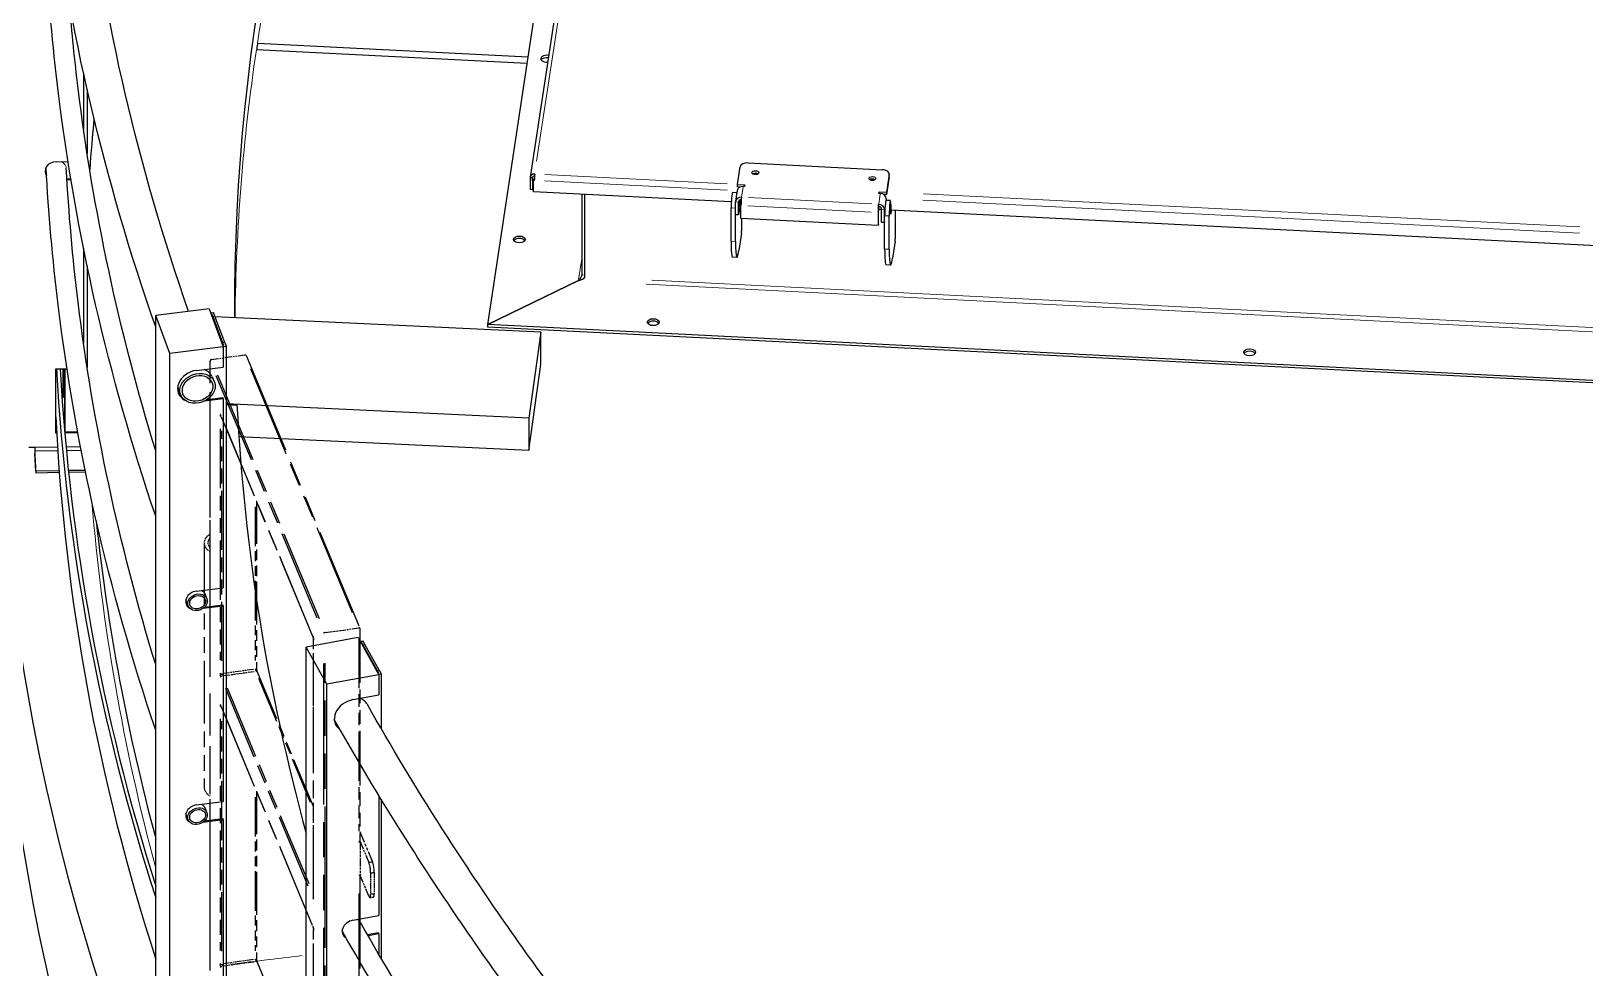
# Model space of a CAD drawing. Header units: millimetres. Extents: x 0 to 89100, y 0 to 63000.
# Drawn here: x 74069 to 75626, y 49902 to 50841 of the extents above; entities that cross this region are included whole.
import ezdxf

# ---------------------------------------------------------------- set-up
doc = ezdxf.new("R2010")
doc.units = ezdxf.units.MM
doc.header["$LTSCALE"] = 150
doc.linetypes.add('DOUBLE_DASH_CHAIN', pattern=[1.2403, 0.6614, -0.0827, 0.1654, -0.0827, 0.1654, -0.0827])
for name, color, linetype, lineweight in [('Reference', 7, 'DOUBLE_DASH_CHAIN', 25), ('Visible', 7, 'Continuous', 25), ('Visible Narrow', 7, 'Continuous', 18)]:
    doc.layers.add(name, color=color, linetype=linetype, lineweight=lineweight)

msp = doc.modelspace()

# ---------------------------------------------------------------- linework, layer by layer
at = {"layer": 'Reference', "ltscale": 0.072907}
for p, q in [((74249.4, 50511.53), (74282.94, 50516.19)), ((74363.54, 50237.89), (74397.08, 50242.55))]:
    msp.add_line(p, q, dxfattribs=at)
at = {"layer": 'Reference', "ltscale": 1.027174}
msp.add_line((74284.57, 50514.96), (74398.22, 50242.48), dxfattribs=at)
at = {"layer": 'Reference', "ltscale": 1.582157}
msp.add_line((74248.25, 49899.25), (74248.25, 50509.75), dxfattribs=at)
at = {"layer": 'Reference', "ltscale": 0.928365}
for p, q in [((74357.83, 50251.57), (74255.11, 50497.84)), ((74288.65, 50502.51), (74391.37, 50256.23))]:
    msp.add_line(p, q, dxfattribs=at)
at = {"layer": 'Reference', "ltscale": 0.922651}
msp.add_line((74253.97, 50495.66), (74356.06, 50250.9), dxfattribs=at)
at = {"layer": 'Reference', "ltscale": 1.422594}
for p, q in [((74248.3, 49929.83), (74248.3, 50478.76)), ((74361.73, 50206.81), (74361.73, 49657.88))]:
    msp.add_line(p, q, dxfattribs=at)
at = {"layer": 'Reference', "ltscale": 0.834725}
for p, q in [((74351.27, 50234.02), (74258.91, 50455.45)), ((74258.91, 50164.58), (74351.27, 49943.14))]:
    msp.add_line(p, q, dxfattribs=at)
at = {"layer": 'Reference', "ltscale": 0.601259}
for p, q in [((74258.13, 50442.17), (74258.13, 50210.14)), ((74351.9, 49985.34), (74351.9, 50217.37)), ((74258.13, 50151.3), (74258.13, 49919.27)), ((74351.9, 49694.47), (74351.9, 49926.49))]:
    msp.add_line(p, q, dxfattribs=at)
at = {"layer": 'Reference', "ltscale": 0.597884}
for p, q in [((74259.94, 50209.43), (74259.94, 50440.16)), ((74259.94, 49918.56), (74259.94, 50149.28))]:
    msp.add_line(p, q, dxfattribs=at)
at = {"layer": 'Reference', "ltscale": 0.751242}
for p, q in [((74346.58, 50245.47), (74263.45, 50444.76)), ((74263.45, 50182.05), (74346.58, 49982.76)), ((74346.58, 49954.59), (74263.45, 50153.88))]:
    msp.add_line(p, q, dxfattribs=at)
at = {"layer": 'Reference', "ltscale": 0.399437}
for p, q in [((74293.48, 50364), (74293.48, 50209.84)), ((74293.48, 50073.12), (74293.48, 49918.97))]:
    msp.add_line(p, q, dxfattribs=at)
at = {"layer": 'Reference', "ltscale": 0.434509}
for p, q in [((74294.63, 50369.81), (74294.63, 50202.12)), ((74294.63, 50078.93), (74294.63, 49911.24))]:
    msp.add_line(p, q, dxfattribs=at)
at = {"layer": 'Reference', "ltscale": 0.634748}
msp.add_line((74242.15, 50327.71), (74242.15, 50082.76), dxfattribs=at)
at = {"layer": 'Reference', "ltscale": 0.499843}
msp.add_line((74397.08, 50231.84), (74397.08, 50038.94), dxfattribs=at)
at = {"layer": 'Reference', "ltscale": 0.552961}
msp.add_line((74398.23, 50242.46), (74398.23, 50029.06), dxfattribs=at)
at = {"layer": 'Reference', "ltscale": 0.668077}
for p, q in [((74351.85, 49972.65), (74351.85, 50230.46)), ((74351.85, 49681.78), (74351.85, 49939.59))]:
    msp.add_line(p, q, dxfattribs=at)
at = {"layer": 'Reference', "ltscale": 0.065607}
for p, q in [((74291.8, 50201.04), (74261.62, 50196.85)), ((74261.97, 50194.78), (74292.15, 50198.98)), ((74291.8, 49910.17), (74261.62, 49905.97)), ((74261.97, 49903.9), (74292.15, 49908.1))]:
    msp.add_line(p, q, dxfattribs=at)
at = {"layer": 'Reference', "ltscale": 1.428307}
msp.add_line((74363.54, 49656.14), (74363.54, 50207.27), dxfattribs=at)
at = {"layer": 'Reference', "ltscale": 0.511839}
for p, q in [((74295.22, 50198.56), (74351.85, 50062.77)), ((74295.22, 49907.69), (74351.85, 49771.9))]:
    msp.add_line(p, q, dxfattribs=at)
at = {"layer": 'Reference', "ltscale": 0.471907}
msp.add_line((74296.73, 50192.26), (74348.95, 50067.06), dxfattribs=at)
at = {"layer": 'Reference', "ltscale": 0.744754}
msp.add_line((74347.28, 49986), (74264.87, 50183.57), dxfattribs=at)
at = {"layer": 'Reference', "ltscale": 0.115006}
msp.add_line((74398.23, 50038.42), (74410.96, 50007.88), dxfattribs=at)
at = {"layer": 'Reference', "ltscale": 0.003074}
for p, q in [((74397.08, 50028.22), (74398.54, 50028.43)), ((74398.54, 49994.75), (74397.08, 49994.54))]:
    msp.add_line(p, q, dxfattribs=at)
at = {"layer": 'Reference', "ltscale": 0.087192}
msp.add_line((74398.54, 50028.43), (74398.54, 49994.75), dxfattribs=at)
at = {"layer": 'Reference', "ltscale": 0.079256}
for p, q in [((74398.54, 50028.43), (74407.32, 50007.38)), ((74407.32, 49973.7), (74398.54, 49994.75))]:
    msp.add_line(p, q, dxfattribs=at)
at = {"layer": 'Reference', "ltscale": 0.007042}
for p, q in [((74410.78, 50007.86), (74407.5, 50007.4)), ((74409.26, 49997.07), (74412.54, 49997.52)), ((74412.54, 49976.09), (74409.26, 49975.64))]:
    msp.add_line(p, q, dxfattribs=at)
at = {"layer": 'Reference', "ltscale": 0.055449}
for p, q in [((74412.72, 49997.55), (74412.72, 49976.12)), ((74409.07, 49997.04), (74409.07, 49975.61))]:
    msp.add_line(p, q, dxfattribs=at)
at = {"layer": 'Reference', "ltscale": 0.940037}
msp.add_line((74398.23, 49994.7), (74398.23, 49631.96), dxfattribs=at)
at = {"layer": 'Reference', "ltscale": 0.849802}
msp.add_line((74397.08, 49976.32), (74397.08, 49648.4), dxfattribs=at)
at = {"layer": 'Reference', "ltscale": 0.007836}
msp.add_line((74408.35, 49972.39), (74412, 49972.9), dxfattribs=at)
at = {"layer": 'Reference', "ltscale": 0.005963}
for centre, major_axis, ratio, start_param, end_param in [((74249.75, 50509.46), (-0.41, 2.06), 0.7014021, 6.2414736, 7.8122699), ((74363.19, 50237.51), (-1.5, -0.3), 0.2084745, 4.4343581, 6.0051545)]:
    msp.add_ellipse(centre, major_axis=major_axis, ratio=ratio, start_param=start_param, end_param=end_param, dxfattribs=at)
at = {"layer": 'Reference', "ltscale": 0.00454}
msp.add_ellipse((74283.29, 50514.12), major_axis=(-0.41, 2.06), ratio=0.7014021, start_param=4.9904198, end_param=6.2414736, dxfattribs=at)
at = {"layer": 'Reference', "ltscale": 0.008875}
for centre, major_axis, start_param, end_param in [((74258.83, 50453.38), (-0.41, 2.97), 5.7328968, 7.1466135), ((74351.19, 50231.94), (-0.41, 2.97), 4.1621005, 5.5758172), ((74258.83, 50195.57), (0.41, -2.97), 4.1621005, 5.5758172), ((74258.83, 50162.5), (-0.41, 2.97), 5.7328968, 7.1466135), ((74351.19, 49974.14), (0.41, -2.97), 5.7328968, 7.1466135), ((74351.19, 49941.07), (-0.41, 2.97), 4.1621005, 5.5758172), ((74258.83, 49904.69), (0.41, -2.97), 4.1621005, 5.5758172)]:
    msp.add_ellipse(centre, major_axis=major_axis, ratio=0.1911628, start_param=start_param, end_param=end_param, dxfattribs=at)
at = {"layer": 'Reference', "ltscale": 0.003239}
for centre in [(74259.59, 50455.27), (74259.59, 50164.39)]:
    msp.add_ellipse(centre, major_axis=(-1.5, 0), ratio=0.5773503, start_param=0.2947632, end_param=1.3467556, dxfattribs=at)
at = {"layer": 'Reference', "ltscale": 0.000813445}
for centre in [(74260.29, 50456.03), (74352.65, 50234.6), (74260.29, 50165.15), (74352.65, 49943.72)]:
    msp.add_ellipse(centre, major_axis=(-1.38, -0.58), ratio=0.7938032, start_param=5.9794299, end_param=6.2671982, dxfattribs=at)
at = {"layer": 'Reference', "ltscale": 0.071167}
msp.add_ellipse((74264.27, 50327.71), major_axis=(-22.12, 0), ratio=0.5773503, start_param=5.5221061, end_param=7.0442646, dxfattribs=at)
at = {"layer": 'Reference', "ltscale": 0.039702}
msp.add_ellipse((74264.27, 50327.71), major_axis=(-18.37, 0), ratio=0.5773503, start_param=5.7713886, end_param=6.7949821, dxfattribs=at)
at = {"layer": 'Reference', "ltscale": 0.004907}
msp.add_ellipse((74396.73, 50242.17), major_axis=(-1.5, -0.3), ratio=0.2084745, start_param=3.099881, end_param=4.4343581, dxfattribs=at)
at = {"layer": 'Reference', "ltscale": 0.00057512}
for centre in [(74353.35, 50230.46), (74353.35, 49972.65), (74353.35, 49939.59)]:
    msp.add_ellipse(centre, major_axis=(-1.5, 0), ratio=0.5773503, start_param=0.011816, end_param=0.2245032, dxfattribs=at)
at = {"layer": 'Reference', "ltscale": 0.004387}
for centre, major_axis, ratio, start_param, end_param in [((74293.83, 50200.44), (0.21, -1.49), 0.1911628, 4.1621005, 5.5758172), ((74259.59, 50197.46), (-1.5, 0), 0.5773503, 0.314859, 1.7285756), ((74260.29, 50193.32), (-1.38, -0.58), 0.7938032, 4.4711863, 5.884903), ((74260.29, 50195.77), (-0.21, 1.49), 0.1911628, 1.0205078, 2.4342245), ((74259.59, 49906.58), (-1.5, 0), 0.5773503, 0.314859, 1.7285756), ((74260.29, 49904.9), (-0.21, 1.49), 0.1911628, 1.0205078, 2.4342245), ((74293.83, 49909.56), (0.21, -1.49), 0.1911628, 4.1621005, 5.5758172), ((74260.29, 49902.45), (-1.38, -0.58), 0.7938032, 4.4711863, 5.884903)]:
    msp.add_ellipse(centre, major_axis=major_axis, ratio=ratio, start_param=start_param, end_param=end_param, dxfattribs=at)
at = {"layer": 'Reference', "ltscale": 0.003712}
for centre in [(74293.13, 50202.12), (74293.13, 49911.24)]:
    msp.add_ellipse(centre, major_axis=(1.5, 0), ratio=0.5773503, start_param=5.015432, end_param=6.2164614, dxfattribs=at)
at = {"layer": 'Reference', "ltscale": 0.003474}
for centre in [(74293.83, 50197.99), (74293.83, 49907.11)]:
    msp.add_ellipse(centre, major_axis=(1.38, 0.58), ratio=0.7938032, start_param=0.0625527, end_param=1.1885011, dxfattribs=at)
at = {"layer": 'Reference', "ltscale": 0.035534}
msp.add_ellipse((74264.27, 50082.76), major_axis=(-22.12, 0), ratio=0.5773503, start_param=0, end_param=0.7610792, dxfattribs=at)
at = {"layer": 'Reference', "ltscale": 0.004136}
msp.add_ellipse((74396.73, 50029.06), major_axis=(1.5, 0), ratio=0.5773503, start_param=4.9487081, end_param=6.2831853, dxfattribs=at)
at = {"layer": 'Reference', "ltscale": 0.02483}
for centre, major_axis, start_param, end_param in [((74407.32, 50001.25), (1.03, -7.43), 0.941968, 2.5127643), ((74410.96, 50001.76), (-1.03, 7.43), 4.0835607, 5.654357), ((74407.32, 49979.82), (1.03, -7.43), 5.654357, 7.2251533)]:
    msp.add_ellipse(centre, major_axis=major_axis, ratio=0.1911628, start_param=start_param, end_param=end_param, dxfattribs=at)
at = {"layer": 'Reference', "ltscale": 0.002734}
msp.add_ellipse((74352.65, 49971.89), major_axis=(-1.38, -0.58), ratio=0.7938032, start_param=5.0209676, end_param=5.9138388, dxfattribs=at)
at = {"layer": 'Reference', "ltscale": 0.01485}
msp.add_ellipse((74410.96, 49980.33), major_axis=(1.03, -7.43), ratio=0.1911628, start_param=0, end_param=0.941968, dxfattribs=at)
at = {"layer": 'Reference', "ltscale": 0.000962088}
msp.add_open_spline([(74258.86, 50455.55), (74258.86, 50455.55), (74258.86, 50455.55), (74258.87, 50455.53), (74258.88, 50455.5), (74258.9, 50455.46), (74258.9, 50455.46), (74258.91, 50455.45)], degree=3, knots=[6.09126734, 6.09126734, 6.09126734, 6.09126734, 6.14345967, 6.14345967, 6.26922533, 6.26922533, 6.28318531, 6.28318531, 6.28318531, 6.28318531], dxfattribs=at)
at = {"layer": 'Reference', "ltscale": 0.008818}
for points, knots in [([(74351.27, 50234.02), (74351.29, 50233.96), (74351.32, 50233.88), (74351.4, 50233.66), (74351.44, 50233.51), (74351.53, 50233.15), (74351.58, 50232.93), (74351.67, 50232.46), (74351.71, 50232.21), (74351.78, 50231.69), (74351.81, 50231.43), (74351.84, 50230.95), (74351.85, 50230.72), (74351.85, 50230.5), (74351.85, 50230.48), (74351.85, 50230.46)], [6.2831853, 6.2831853, 6.2831853, 6.2831853, 6.4659001, 6.4659001, 6.6977087, 6.6977087, 6.9651955, 6.9651955, 7.2508275, 7.2508275, 7.5411648, 7.5411648, 7.8243549, 7.8243549, 7.8539816, 7.8539816, 7.8539816, 7.8539816]), ([(74294.63, 50202.12), (74294.63, 50201.95), (74294.63, 50201.75), (74294.66, 50201.31), (74294.69, 50201.07), (74294.75, 50200.56), (74294.79, 50200.29), (74294.88, 50199.79), (74294.93, 50199.55), (74295.03, 50199.14), (74295.08, 50198.95), (74295.16, 50198.71), (74295.19, 50198.62), (74295.22, 50198.56)], [1.5707963, 1.5707963, 1.5707963, 1.5707963, 1.8257274, 1.8257274, 2.1057343, 2.1057343, 2.395523, 2.395523, 2.683266, 2.683266, 2.9550207, 2.9550207, 3.1415927, 3.1415927, 3.1415927, 3.1415927]), ([(74351.27, 49943.14), (74351.29, 49943.08), (74351.32, 49943), (74351.4, 49942.78), (74351.44, 49942.63), (74351.53, 49942.27), (74351.58, 49942.06), (74351.67, 49941.59), (74351.71, 49941.33), (74351.78, 49940.81), (74351.81, 49940.55), (74351.84, 49940.07), (74351.85, 49939.84), (74351.85, 49939.63), (74351.85, 49939.61), (74351.85, 49939.59)], [6.2831853, 6.2831853, 6.2831853, 6.2831853, 6.4659001, 6.4659001, 6.6977087, 6.6977087, 6.9651955, 6.9651955, 7.2508275, 7.2508275, 7.5411648, 7.5411648, 7.8243549, 7.8243549, 7.8539816, 7.8539816, 7.8539816, 7.8539816]), ([(74294.63, 49911.24), (74294.63, 49911.07), (74294.63, 49910.88), (74294.66, 49910.44), (74294.69, 49910.19), (74294.75, 49909.68), (74294.79, 49909.42), (74294.88, 49908.92), (74294.93, 49908.68), (74295.03, 49908.26), (74295.08, 49908.08), (74295.16, 49907.83), (74295.19, 49907.75), (74295.22, 49907.69)], [1.5707963, 1.5707963, 1.5707963, 1.5707963, 1.8257274, 1.8257274, 2.1057343, 2.1057343, 2.395523, 2.395523, 2.683266, 2.683266, 2.9550207, 2.9550207, 3.1415927, 3.1415927, 3.1415927, 3.1415927])]:
    msp.add_open_spline(points, degree=3, knots=knots, dxfattribs=at)
at = {"layer": 'Reference', "ltscale": 0.000962087}
msp.add_open_spline([(74258.91, 50164.58), (74258.89, 50164.62), (74258.87, 50164.65), (74258.86, 50164.67), (74258.86, 50164.68), (74258.86, 50164.68)], degree=3, knots=[0, 0, 0, 0, 0.12576566, 0.12576566, 0.19191796, 0.19191796, 0.19191796, 0.19191796], dxfattribs=at)
at = {"layer": 'Reference', "ltscale": 0.002705}
msp.add_open_spline([(74351.81, 49972.05), (74351.81, 49972.05), (74351.81, 49972.05), (74351.82, 49972.08), (74351.82, 49972.11), (74351.84, 49972.22), (74351.84, 49972.3), (74351.85, 49972.48), (74351.85, 49972.56), (74351.85, 49972.65)], degree=3, knots=[4.20733134, 4.20733134, 4.20733134, 4.20733134, 4.25952366, 4.25952366, 4.39431146, 4.39431146, 4.57542922, 4.57542922, 4.71238898, 4.71238898, 4.71238898, 4.71238898], dxfattribs=at)
at = {"layer": 'Visible'}
for p, q in [((74526.38, 50546.49), (74589, 50959.72)), ((74609.09, 50958.48), (74569.06, 50694.3)), ((74295.56, 50828.67), (74567.06, 50814.95)), ((74566.02, 50808.05), (74294.52, 50821.76)), ((74121.28, 50798.53), (74121.28, 50742.31)), ((74124.92, 50782.23), (74124.92, 50717.81)), ((74093.91, 50709.64), (74105.75, 50709.82)), ((74776.71, 50686.88), (74779.39, 50704.57)), ((74787.52, 50708.5), (74922, 50701.71)), ((74104.56, 50692.73), (74108.51, 50692.8)), ((74108.72, 50691.5), (74104.64, 50691.44)), ((74569.02, 50693.85), (74568.97, 50693.47)), ((74571.21, 50693.36), (74568.97, 50693.47)), ((74568.97, 50693.47), (74568.97, 50681.84)), ((74571.26, 50693.74), (74569.02, 50693.85)), ((74571.26, 50693.74), (74571.21, 50693.36)), ((74571.21, 50693.36), (74571.21, 50681.73)), ((74571.21, 50681.73), (74572.46, 50689.98)), ((74571.46, 50690.75), (74571.46, 50694.48)), ((74572.46, 50690.7), (74571.46, 50690.75)), ((74572.65, 50692.37), (74572.46, 50691.07)), ((74572.46, 50679.44), (74572.46, 50691.07)), ((74572.46, 50691.07), (74573.11, 50691.04)), ((74573.13, 50692.34), (74572.65, 50692.37)), ((74776.71, 50686.88), (74784.18, 50686.5)), ((74776.71, 50684.43), (74776.71, 50686.88)), ((74779.33, 50684.3), (74776.71, 50684.43)), ((74783.92, 50684.78), (74782.43, 50684.85)), ((74784.18, 50686.5), (74783.92, 50684.78)), ((74928.82, 50697.02), (74926.14, 50679.33)), ((74928.82, 50694.57), (74926.14, 50676.88)), ((74928.85, 50694.95), (74928.85, 50697.39)), ((74571.21, 50681.73), (74568.97, 50681.84)), ((74770.58, 50669.43), (74572.46, 50679.44)), ((74620.89, 50676.99), (74620.89, 50596.32)), ((74623.62, 50594.44), (74623.62, 50676.85)), ((74776.14, 50678.52), (74771.74, 50678.74)), ((74774.82, 50656.61), (74774.82, 50669.47)), ((74776.49, 50680.85), (74774.86, 50670.07)), ((74777.8, 50656.46), (74777.8, 50669.32)), ((74779.44, 50667.24), (74777.8, 50656.46)), ((74779.44, 50667.24), (74779.44, 50671.42)), ((74780.35, 50668.94), (74779.44, 50668.98)), ((74918.27, 50664.67), (74918.27, 50667.12)), ((74918.41, 50677.98), (74918.67, 50679.71)), ((74919.9, 50677.91), (74918.41, 50677.98)), ((74918.67, 50679.71), (74926.14, 50679.33)), ((74918.67, 50677.97), (74918.67, 50679.71)), ((74926.14, 50676.88), (74923, 50677.04)), ((74930.13, 50670.74), (74925.65, 50670.96)), ((74925.88, 50672.71), (74925.88, 50670.95)), ((74926.14, 50679.33), (74926.14, 50676.88)), ((74770.4, 50630.02), (74770.4, 50663.39)), ((74777.8, 50656.46), (74774.82, 50656.61)), ((74774.88, 50629.79), (74774.88, 50656.61)), ((74780.27, 50652.86), (74780.27, 50665.72)), ((74917.74, 50645.91), (74780.27, 50652.86)), ((74780.89, 50652.83), (74780.89, 50640.08)), ((74917.74, 50658.77), (74917.74, 50645.91)), ((74918.01, 50647.64), (74918.01, 50660.5)), ((74921.26, 50661.82), (74918.04, 50661.98)), ((74921.26, 50649.21), (74921.26, 50662.07)), ((74924.24, 50649.06), (74924.24, 50661.92)), ((74924.31, 50622.24), (74924.31, 50655.62)), ((74928.79, 50622.02), (74928.79, 50655.39)), ((74930.49, 50666.61), (74930.49, 50659.26)), ((75651.46, 50624.94), (74930.49, 50661.35)), ((74935, 50661.13), (74935, 50649.14)), ((74780.76, 50638), (74778.15, 50620.74)), ((74918.01, 50647.64), (74917.74, 50645.91)), ((74921.26, 50649.21), (74924.24, 50649.06)), ((74924.31, 50649.49), (74924.24, 50649.06)), ((74935, 50650.71), (74934.81, 50649.46)), ((74934.81, 50649.46), (74934.81, 50632.31)), ((74935, 50649.14), (74934.81, 50649.15)), ((74121.28, 50623.19), (74121.28, 50527.98)), ((74934.68, 50630.22), (74932.06, 50612.97)), ((74124.92, 50605.43), (74124.92, 50503.48)), ((74776.26, 50613.91), (74771.77, 50614.13)), ((74930.17, 50606.13), (74925.69, 50606.36)), ((74617.38, 50590.57), (74526.38, 50546.49)), ((74526.38, 50546.49), (74617.38, 50590.57)), ((74247.14, 50562.25), (74193.63, 50555.57)), ((74247.14, 50562.25), (74261.4, 50524.16)), ((74248.59, 50558.38), (74251.6, 50558.75)), ((74253.02, 50554.94), (74251.6, 50558.75)), ((74207.89, 50517.48), (74193.63, 50555.57)), ((74193.63, 49813.99), (74193.63, 50555.57)), ((74249.07, 50557.11), (74249.87, 50557.21)), ((74249.87, 50554.95), (74249.87, 50557.21)), ((74250.83, 50554.67), (74249.87, 50557.21)), ((74250.83, 50554.67), (74260.65, 50528.43)), ((74262.85, 50528.7), (74253.02, 50554.94)), ((74579.8, 50539.02), (74253.24, 50554.38)), ((74526.38, 50544.04), (74526.38, 50546.49)), ((74526.38, 50544.04), (74526.38, 50546.49)), ((76050.56, 50469.5), (74526.38, 50546.49)), ((76050.56, 50467.05), (74526.38, 50544.04)), ((74260.65, 50528.43), (74261.6, 50525.89)), ((74262.85, 50528.7), (74264.27, 50524.89)), ((74579.8, 50539.02), (74567.62, 50452.7)), ((74579.8, 50506.56), (74579.8, 50539.02)), ((74261.4, 50524.16), (74207.89, 50517.48)), ((74207.89, 49775.9), (74207.89, 50517.48)), ((74260.79, 50525.79), (74261.6, 50525.89)), ((74261.27, 50524.52), (74264.27, 50524.89)), ((74261.4, 50524.16), (74261.4, 50503.95)), ((74264.27, 50524.89), (74264.27, 49779.64)), ((74093.54, 50502.04), (74104.7, 50502.21)), ((74093.54, 50437.74), (74093.54, 50502.04)), ((74100.82, 50474.67), (74100.82, 50502.15)), ((74100.88, 50502.16), (74100.88, 50473.38)), ((74102.37, 50441.34), (74102.37, 50502.18)), ((74102.43, 50502.18), (74102.43, 50440.05)), ((74234.64, 50500.61), (74261.4, 50503.95)), ((74567.62, 50420.25), (74579.8, 50506.56)), ((74099.5, 50476.82), (74100.82, 50476.84)), ((74100.82, 50475.54), (74099.59, 50475.52)), ((74099.65, 50474.66), (74100.82, 50474.67)), ((74100.88, 50473.38), (74099.74, 50473.36)), ((74100.88, 50473.38), (74100.82, 50474.67)), ((74219.53, 50473.93), (74219.81, 50473.83)), ((74261.4, 50472.11), (74242.12, 50469.7)), ((74245.16, 50471.41), (74260.93, 50473.38)), ((74260.93, 50473.38), (74261.4, 50472.11)), ((74261.4, 50472.11), (74261.4, 50282.88)), ((74567.62, 50452.7), (74264.27, 50466.97)), ((74093.64, 50451.83), (74093.54, 50451.83)), ((74102.37, 50451.97), (74101.32, 50451.95)), ((74567.62, 50452.7), (74567.62, 50420.25)), ((74093.54, 50441.21), (74094.19, 50441.22)), ((74094.26, 50439.92), (74093.54, 50439.91)), ((74093.54, 50439.04), (74094.31, 50439.05)), ((74094.38, 50437.76), (74093.54, 50437.74)), ((74102.2, 50441.34), (74102.37, 50441.34)), ((74102.43, 50440.05), (74102.31, 50440.04)), ((74102.43, 50440.05), (74102.37, 50441.34)), ((74102.38, 50439.18), (74115.38, 50439.38)), ((74115.62, 50438.08), (74102.49, 50437.88)), ((74567.62, 50420.25), (74276.99, 50433.91)), ((74073.29, 50423.34), (74066.55, 50423.24)), ((74072.38, 50423.33), (74072.38, 50419.45)), ((74072.38, 50419.45), (74072.56, 50415.55)), ((74072.44, 50423.33), (74072.44, 50419.99)), ((74072.44, 50419.99), (74095.43, 50420.34)), ((74072.44, 50419.99), (74072.56, 50417.39)), ((74095.22, 50423.68), (74073.29, 50423.34)), ((74118.28, 50424.04), (74103.76, 50423.82)), ((74104.08, 50420.48), (74118.93, 50420.71)), ((74073.39, 50399.64), (74072.56, 50417.39)), ((74072.56, 50415.55), (74073.39, 50397.8)), ((74096.85, 50400), (74073.39, 50399.64)), ((74073.39, 50399.64), (74073.39, 50397.8)), ((74096.99, 50398.17), (74073.39, 50397.8)), ((74122.99, 50400.41), (74106.11, 50400.15)), ((74123.37, 50398.58), (74106.31, 50398.31)), ((74234.64, 50279.54), (74261.4, 50282.88)), ((74224.94, 50265.49), (74225.96, 50265.1)), ((74261.4, 50264.51), (74240.76, 50261.94)), ((74242.69, 50263.51), (74260.93, 50265.78)), ((74260.93, 50265.78), (74261.4, 50264.51)), ((74261.4, 50264.51), (74261.4, 50068.55)), ((74396.61, 50232.83), (74344.48, 50223.16)), ((74396.61, 50232.83), (74417.25, 50195.72)), ((74365.12, 50186.06), (74344.48, 50223.16)), ((74344.48, 49481.58), (74344.48, 50223.16)), ((74398.68, 50229.1), (74401.33, 50229.59)), ((74399.37, 50227.86), (74399.87, 50227.96)), ((74399.87, 50226.96), (74399.87, 50227.96)), ((74401.25, 50225.48), (74399.87, 50227.96)), ((74401.25, 50225.48), (74415.47, 50199.92)), ((74403.39, 50225.88), (74401.33, 50229.59)), ((74417.61, 50200.32), (74403.39, 50225.88)), ((74415.47, 50199.92), (74416.84, 50197.45)), ((74417.61, 50200.32), (74419.67, 50196.61)), ((74417.25, 50195.72), (74365.12, 50186.06)), ((74365.12, 49444.47), (74365.12, 50186.06)), ((74416.34, 50197.35), (74416.84, 50197.45)), ((74417.03, 50196.12), (74419.67, 50196.61)), ((74417.25, 50195.72), (74417.25, 50175.51)), ((74419.67, 50196.61), (74419.67, 50141.66)), ((74391.18, 50170.68), (74417.25, 50175.51)), ((74376.49, 50142.95), (74377.3, 50142.7)), ((74234.64, 50065.21), (74261.4, 50068.55)), ((74417.25, 50074.8), (74417.25, 49954.45)), ((74419.67, 50070.82), (74419.67, 49911.4)), ((74224.98, 50051.1), (74225.96, 50050.75)), ((74261.4, 50050.18), (74240.76, 50047.61)), ((74242.69, 50049.18), (74260.93, 50051.45)), ((74260.93, 50051.45), (74261.4, 50050.18)), ((74261.4, 50050.18), (74261.4, 49860.96)), ((74391.18, 49949.61), (74417.25, 49954.45)), ((74405.8, 49935.32), (74416.56, 49937.31)), ((74417.25, 49936.08), (74406.51, 49934.09)), ((74416.56, 49937.31), (74417.25, 49936.08)), ((74417.25, 49936.08), (74417.25, 49915.54)), ((74381.68, 49934.81), (74382.15, 49934.65)), ((74382.15, 49934.65), (74382.46, 49934.1))]:
    msp.add_line(p, q, dxfattribs=at)
for centre, major_axis, ratio, start_param, end_param in [((80143.81, 50568.5), (-5871.17, -6.59), 0.5763143, 5.3004226, 6.2856822), ((80147.07, 50348.97), (-6187.5, 0), 0.5773503, 6.0985564, 9.6081897), ((80147.07, 50529.62), (-6112.5, 0), 0.5773503, 6.1969004, 6.5086505), ((80143.84, 50536.01), (-5870.77, -6.59), 0.5763143, 6.1949593, 6.1966846), ((74585.59, 50812.99), (-6, 0), 0.5773503, 4.3810234, 8.0108143), ((74585.59, 50810.54), (-6, 0), 0.5773503, 4.4440814, 5.9218182), ((80143.81, 50567.25), (-6021.16, -6.75), 0.5763143, 6.2276046, 6.2424762), ((74093.91, 50700.46), (-11.24, -0.52), 0.8162026, 4.6744587, 6.7689835), ((74093.85, 50701.75), (-11.24, -0.52), 0.8162026, 0.0708463, 0.4829264), ((74092.31, 50702.6), (11.24, 0.52), 0.8162026, 0.6537051, 0.8318897), ((74786.86, 50704.19), (-7.5, 0), 0.5773503, 4.6251225, 6.1959188), ((74794.7, 50696.34), (3.38, 0), 0.5773503, 0.6796738, 2.4619188), ((74794.7, 50696.34), (-3.38, 0), 0.5773503, 3.8212665, 5.6035115), ((74921.35, 50697.39), (7.5, 0), 0.5773503, 6.1959188, 7.7667152), ((74573.51, 50693.63), (-4.45, 0.67), 0.8133896, 4.8350273, 6.4058236), ((74573.51, 50693.63), (-2.22, 0.34), 0.8133896, 4.9244073, 6.4058236), ((74573.51, 50693.63), (0.23, 4.49), 0.0711624, 0.6172781, 2.1880744), ((74782.43, 50679.95), (-5.93, 0.9), 0.8133896, 4.8350273, 6.2831853), ((74912, 50690.42), (3.38, 0), 0.5773503, 0.6796738, 2.4619188), ((74912, 50690.42), (-3.38, 0), 0.5773503, 3.8212665, 5.6035115), ((74921.35, 50694.95), (7.5, 0), 0.5773503, 6.1959188, 6.2831853), ((74771.25, 50669), (0.49, 9.74), 0.0711624, 0, 2.1880744), ((74780.79, 50669.17), (-5.93, 0.9), 0.8133896, 4.8350273, 6.4058236), ((74775.73, 50668.77), (0.49, 9.74), 0.0711624, 0.1306956, 1.1038606), ((74780.79, 50669.17), (-2.97, 0.45), 0.8133896, 4.9244073, 6.4058236), ((74778.72, 50668.62), (-0.17, -3.37), 0.0711624, 3.9336976, 8.7376716), ((74780.79, 50669.17), (0.3, 5.99), 0.0711624, 0.6172781, 2.1880744), ((74918.27, 50662.22), (-0.3, -5.99), 0.0711624, 3.7588708, 5.3296671), ((74918.27, 50662.22), (5.93, -0.9), 0.8133896, 0.1226383, 1.6934346), ((74919.9, 50673.01), (5.93, -0.9), 0.8133896, 0.1226383, 1.6934346), ((74925.16, 50661.23), (0.49, 9.74), 0.0711624, 0, 2.1880744), ((74929.64, 50661), (0.49, 9.74), 0.0711624, 5.3296671, 8.4712597), ((74918.27, 50662.22), (0.15, 3), 0.0711624, 0.6172781, 2.1880744), ((74918.27, 50662.22), (2.97, -0.45), 0.8133896, 0.1226383, 1.6934346), ((74930.88, 50661.85), (-0.23, -4.49), 0.0711624, 5.3296671, 7.7396734), ((74780.76, 50639.22), (-0.08, -1.5), 0.0711624, 0.6172781, 2.1880744), ((74558.13, 50629.37), (6, 0), 0.5773503, 0.3613671, 2.7802255), ((74773.67, 50651.59), (-1.89, -37.45), 0.0711624, 5.3296671, 6.2831853), ((74778.15, 50651.36), (-1.89, -37.45), 0.0711624, 5.3296671, 6.9004634), ((74927.58, 50643.81), (-1.89, -37.45), 0.0711624, 5.3296671, 6.2831853), ((74932.06, 50643.59), (-1.89, -37.45), 0.0711624, 5.3296671, 6.9004634), ((74934.68, 50631.45), (-0.08, -1.5), 0.0711624, 0.6172781, 2.1880744), ((74692.39, 50546.52), (6, 0), 0.5773503, 0.3613671, 2.7802255), ((75290.1, 50516.33), (6, 0), 0.5773503, 0.3613671, 2.7802255), ((80147.07, 50612.29), (-6055.87, 0), 0.5773503, 0.0315345, 0.1841827), ((80147.07, 50612.29), (-6052.12, 0), 0.5773503, 0.0315374, 0.1808264), ((74234.64, 50484.69), (-18.26, -6.84), 0.7980682, 4.4220645, 6.8822309), ((74232.39, 50486.62), (18.26, 6.84), 0.7980682, 0.1825706, 0.7466682), ((74234.17, 50485.96), (-18.26, -6.84), 0.7980682, 0.0435733, 0.4436415), ((80143.81, 50568.5), (-5871.17, -6.59), 0.5763143, 0.0283339, 0.1559496), ((80147.07, 50551.05), (-6055.87, 0), 0.5773503, 0.0277797, 0.1841827), ((80147.07, 50348.97), (-6112.5, 0), 0.5773503, 0, 0.1395509), ((80143.81, 50567.25), (-6021.16, -6.75), 0.5763143, 0.0607074, 0.1530465), ((80147.07, 50348.97), (6112.5, 0), 0.5773503, 3.3458491, 6.2831853), ((74234.64, 50270.36), (-10.54, -3.94), 0.7980682, 4.4220645, 6.8550618), ((74232.39, 50272.29), (10.54, 3.94), 0.7980682, 0.4013109, 0.5712289), ((74234.17, 50271.63), (-10.54, -3.94), 0.7980682, 0.0755751, 0.4842737), ((74391.18, 50154.76), (-17.04, -9.48), 0.7773937, 4.3042602, 6.6815357), ((74388.61, 50156.56), (17.04, 9.48), 0.7773937, 0.0647663, 0.6216364), ((74390.5, 50156), (-17.04, -9.48), 0.7773937, 0.0466977, 0.3964419), ((74234.64, 50056.03), (-10.54, -3.94), 0.7980682, 4.4220645, 6.8550618), ((74232.39, 50057.96), (10.54, 3.94), 0.7980682, 0.4013109, 0.5712289), ((74234.17, 50057.3), (-10.54, -3.94), 0.7980682, 0.0755751, 0.4842737), ((74391.18, 49940.43), (-9.83, -5.47), 0.7773937, 4.3042602, 6.7656426), ((74390.5, 49941.67), (-9.83, -5.47), 0.7773937, 0.0810018, 0.4798851), ((74388.61, 49942.23), (9.83, 5.47), 0.7773937, 0.2835066, 0.4436329), ((74387.92, 49943.46), (9.83, 5.47), 0.7773937, 3.7356807, 3.8403632)]:
    msp.add_ellipse(centre, major_axis=major_axis, ratio=ratio, start_param=start_param, end_param=end_param, dxfattribs=at)
for centre, major_axis, ratio in [((74794.7, 50698.79), (3.38, 0), 0.5773503), ((74912, 50692.87), (3.38, 0), 0.5773503), ((74929.64, 50661), (0.17, 3.37), 0.0711624), ((74558.13, 50631.82), (-6, 0), 0.5773503), ((74692.39, 50548.97), (6, 0), 0.5773503), ((75290.1, 50518.78), (6, 0), 0.5773503), ((74235.55, 50482.59), (-16.9, -6.52), 0.7969849), ((74235.55, 50482.59), (14.63, 5.64), 0.7969849), ((74235.55, 50268.26), (-9.41, -3.63), 0.7969849), ((74235.55, 50268.26), (7.56, 2.91), 0.7969849), ((74235.55, 50053.93), (-9.41, -3.63), 0.7969849), ((74235.55, 50053.93), (7.56, 2.91), 0.7969849)]:
    msp.add_ellipse(centre, major_axis=major_axis, ratio=ratio, dxfattribs=at)
for points, knots in [([(74193.63, 50544.12), (74141.71, 50692.53), (74106.34, 50842.95), (74082.16, 51040.76), (74078.07, 51087.49), (74075.58, 51134.26)], [4.36061256, 4.36061256, 4.36061256, 4.36061256, 4.48947876, 4.48947876, 4.52926348, 4.52926348, 4.52926348, 4.52926348]), ([(74226.57, 50559.68), (74176.15, 50704.56), (74141.83, 50851.21), (74118.38, 51043.02), (74114.43, 51087.61), (74111.97, 51132.23)], [4.36166974, 4.36166974, 4.36166974, 4.36166974, 4.48947876, 4.48947876, 4.52812215, 4.52812215, 4.52812215, 4.52812215]), ([(74193.63, 50354.46), (74146.01, 50495.19), (74113.32, 50637.64), (74090.23, 50826.6), (74086.18, 50872.52), (74083.7, 50918.48)], [4.36700244, 4.36700244, 4.36700244, 4.36700244, 4.48947876, 4.48947876, 4.52872875, 4.52872875, 4.52872875, 4.52872875]), ([(74193.63, 50420.12), (74156.7, 50540.27), (74130.73, 50661.51), (74112.43, 50811.22), (74109.6, 50839.27), (74107.35, 50867.33)], [4.38430235, 4.38430235, 4.38430235, 4.38430235, 4.48947876, 4.48947876, 4.51370428, 4.51370428, 4.51370428, 4.51370428]), ([(74193.63, 50140.13), (74146.01, 50280.86), (74113.32, 50423.31), (74090.23, 50612.27), (74086.18, 50658.19), (74083.7, 50704.14)], [4.36700244, 4.36700244, 4.36700244, 4.36700244, 4.48947876, 4.48947876, 4.52872875, 4.52872875, 4.52872875, 4.52872875]), ([(74193.63, 50205.79), (74156.7, 50325.94), (74130.73, 50447.18), (74110.39, 50613.57), (74106.43, 50658.35), (74103.96, 50703.15)], [4.38430235, 4.38430235, 4.38430235, 4.38430235, 4.48947876, 4.48947876, 4.52812874, 4.52812874, 4.52812874, 4.52812874]), ([(74617.38, 50590.57), (74617.76, 50590.82), (74618.11, 50591.16), (74618.67, 50591.83), (74618.89, 50592.13), (74619.5, 50593.01), (74619.87, 50593.62), (74620.26, 50594.36), (74620.32, 50594.48), (74620.67, 50595.2), (74620.89, 50595.79), (74620.89, 50596.32)], [-1, -1, -1, -1, -0.7795377, -0.7795377, -0.6226663, -0.6226663, -0.3366342, -0.3366342, -0.276727, -0.276727, 0, 0, 0, 0]), ([(74617.38, 50590.57), (74617.86, 50590.74), (74618.43, 50590.93), (74619.46, 50591.28), (74619.89, 50591.44), (74621.11, 50591.9), (74621.86, 50592.25), (74622.58, 50592.76), (74622.7, 50592.85), (74623.3, 50593.39), (74623.62, 50593.91), (74623.62, 50594.44)], [-1, -1, -1, -1, -0.7795377, -0.7795377, -0.6226663, -0.6226663, -0.3366342, -0.3366342, -0.276727, -0.276727, 0, 0, 0, 0]), ([(74623.63, 50594.69), (74623.45, 50594.17), (74623.2, 50593.67), (74622.87, 50593.1), (74622.81, 50592.99), (74622.74, 50592.89)], [0.13234113, 0.13234113, 0.13234113, 0.13234113, 0.27672696, 0.27672696, 0.30863772, 0.30863772, 0.30863772, 0.30863772]), ([(74622.81, 50592.96), (74622.9, 50593.03), (74622.98, 50593.12), (74623.17, 50593.4), (74623.27, 50593.57), (74623.39, 50593.85)], [0, 0, 0, 0, 0.20184156, 0.20184156, 0.40991485, 0.40991485, 0.40991485, 0.40991485]), ([(74937.02, 49485.12), (74907.18, 49514.47), (74878.08, 49544.07), (74802.05, 49624.13), (74756.51, 49675.03), (74669.86, 49778.04), (74628.75, 49830.14), (74551.06, 49935.44), (74514.47, 49988.63), (74454.08, 50083.17), (74429.31, 50124.32), (74405.9, 50165.71)], [4.85697453, 4.85697453, 4.85697453, 4.85697453, 4.88631776, 4.88631776, 4.93571482, 4.93571482, 4.98511188, 4.98511188, 5.03450895, 5.03450895, 5.07212763, 5.07212763, 5.07212763, 5.07212763]), ([(74921.68, 49449.44), (74888.01, 49482.3), (74855.28, 49515.48), (74775.29, 49599.7), (74729.27, 49651.14), (74641.66, 49755.29), (74600.07, 49808), (74521.44, 49914.57), (74484.39, 49968.43), (74422.57, 50065.22), (74396.88, 50107.95), (74372.62, 50150.96)], [4.85371942, 4.85371942, 4.85371942, 4.85371942, 4.88631776, 4.88631776, 4.93571482, 4.93571482, 4.98511188, 4.98511188, 5.03450895, 5.03450895, 5.07305146, 5.07305146, 5.07305146, 5.07305146]), ([(74921.68, 49246.33), (74890.05, 49277.33), (74859.26, 49308.61), (74781.22, 49390.78), (74735.31, 49442.1), (74647.91, 49546), (74606.43, 49598.58), (74528, 49704.87), (74491.06, 49758.58), (74429.73, 49854.58), (74404.42, 49896.66), (74380.49, 49939.01)], [4.85553556, 4.85553556, 4.85553556, 4.85553556, 4.88631776, 4.88631776, 4.93571482, 4.93571482, 4.98511188, 4.98511188, 5.03450895, 5.03450895, 5.07258391, 5.07258391, 5.07258391, 5.07258391]), ([(74921.68, 49274.66), (74895.16, 49300.93), (74869.24, 49327.39), (74796.12, 49404.39), (74750.48, 49455.41), (74663.61, 49558.67), (74622.4, 49610.91), (74544.5, 49716.49), (74507.81, 49769.83), (74447.24, 49864.64), (74422.39, 49905.92), (74398.9, 49947.44)], [4.86016092, 4.86016092, 4.86016092, 4.86016092, 4.88631776, 4.88631776, 4.93571482, 4.93571482, 4.98511188, 4.98511188, 5.03450895, 5.03450895, 5.07213366, 5.07213366, 5.07213366, 5.07213366])]:
    msp.add_open_spline(points, degree=3, knots=knots, dxfattribs=at)
for points in [[(74623.62, 50594.5), (74623.55, 50594.28), (74623.48, 50594.07), (74623.39, 50593.86)], [(74218.65, 50476.07), (74217.65, 50478.66), (74216.66, 50481.25), (74215.67, 50483.84)], [(74252.45, 50489.1), (74251.92, 50490.49), (74251.39, 50491.87), (74250.86, 50493.25)], [(74264.27, 50466.46), (74267.89, 50466.33), (74271.5, 50466.19), (74275.11, 50466.05)], [(74226.14, 50264.63), (74225.36, 50266.64), (74224.59, 50268.64), (74223.83, 50270.65)], [(74244.96, 50271.89), (74244.42, 50273.28), (74243.89, 50274.67), (74243.35, 50276.07)], [(74244.96, 50057.56), (74244.42, 50058.95), (74243.89, 50060.34), (74243.35, 50061.74)], [(74226.14, 50050.3), (74225.36, 50052.3), (74224.59, 50054.31), (74223.83, 50056.32)]]:
    msp.add_open_spline(points, degree=3, dxfattribs=at)
at = {"layer": 'Visible Narrow'}
for p, q in [((74611.08, 50945.23), (74575.48, 50710.35)), ((74295.56, 50828.67), (74295.58, 50827.57)), ((74571.33, 50694.16), (74571.27, 50693.76)), ((74766.31, 50681.28), (74583.28, 50690.53)), ((74583.67, 50696.79), (74766.57, 50687.55)), ((74782.35, 50684.31), (74780.87, 50674.61)), ((74928.82, 50696.89), (74928.82, 50694.69)), ((74774.96, 50669.46), (74777.65, 50669.33)), ((74777.81, 50669.35), (74777.89, 50669.88)), ((74911.39, 50667.47), (74787.67, 50673.72)), ((74918.35, 50667.66), (74919.82, 50677.37)), ((74925.87, 50672.62), (74925.63, 50671.04)), ((75620.79, 50638.12), (74962.42, 50671.37)), ((74963.09, 50677.62), (75621.07, 50644.39)), ((74774.59, 50663.18), (74770.62, 50663.38)), ((74910.87, 50659.12), (74787.14, 50665.37)), ((74917.99, 50660.41), (74917.76, 50658.86)), ((74924.1, 50661.93), (74921.41, 50662.07)), ((74924.68, 50664.82), (74924.27, 50662.08)), ((74928.57, 50655.4), (74924.53, 50655.61)), ((74774.66, 50629.8), (74770.62, 50630.01)), ((74928.57, 50622.03), (74924.53, 50622.23)), ((74617.56, 50591.73), (74620.72, 50612.59)), ((74621.03, 50596.31), (74623.48, 50596.19)), ((74690.86, 50591.05), (75901.24, 50529.91)), ((75906.36, 50525.46), (74685.22, 50587.15)), ((74252.91, 50554.93), (74250.94, 50554.68)), ((74260.76, 50528.44), (74262.74, 50528.69)), ((74072.56, 50417.3), (74072.56, 50415.64)), ((74403.28, 50225.86), (74401.35, 50225.5)), ((74415.57, 50199.94), (74417.5, 50200.3))]:
    msp.add_line(p, q, dxfattribs=at)
for points, knots in [([(74819.42, 51960.12), (74715.31, 51830.71), (74625.34, 51697.49), (74418.72, 51323.1), (74333.38, 51077.41), (74295.56, 50828.67)], [106.9498977, 106.9498977, 106.9498977, 106.9498977, 206.0218, 206.0218, 379.1844119, 379.1844119, 379.1844119, 379.1844119]), ([(74100.97, 50708.59), (74100.99, 50708.58), (74101, 50708.57), (74101.46, 50708.2), (74101.89, 50707.78), (74102.65, 50706.87), (74102.96, 50706.38), (74103.44, 50705.45), (74103.64, 50704.92), (74103.88, 50703.97), (74103.94, 50703.55), (74103.96, 50703.15)], [2.97989042, 2.97989042, 2.97989042, 2.97989042, 2.98786725, 2.98786725, 3.23685467, 3.23685467, 3.48584209, 3.48584209, 3.73482795, 3.73482795, 3.92457281, 3.92457281, 3.92457281, 3.92457281]), ([(74249.35, 50495.99), (74249.71, 50495.51), (74250.02, 50495.01), (74250.49, 50494.12), (74250.68, 50493.69), (74250.85, 50493.25)], [5.98208828, 5.98208828, 5.98208828, 5.98208828, 6.25896555, 6.25896555, 6.48247809, 6.48247809, 6.48247809, 6.48247809]), ([(74240.85, 50279.21), (74240.87, 50279.2), (74240.88, 50279.19), (74241.33, 50278.87), (74241.75, 50278.5), (74242.49, 50277.67), (74242.8, 50277.21), (74243.15, 50276.55), (74243.26, 50276.32), (74243.35, 50276.07)], [2.97989042, 2.97989042, 2.97989042, 2.97989042, 2.98786725, 2.98786725, 3.23685467, 3.23685467, 3.48584209, 3.48584209, 3.61033426, 3.61033426, 3.61033426, 3.61033426]), ([(74240.85, 50064.88), (74240.87, 50064.87), (74240.88, 50064.86), (74241.33, 50064.54), (74241.75, 50064.17), (74242.49, 50063.34), (74242.8, 50062.88), (74243.15, 50062.22), (74243.26, 50061.99), (74243.35, 50061.74)], [2.97989042, 2.97989042, 2.97989042, 2.97989042, 2.98786725, 2.98786725, 3.23685467, 3.23685467, 3.48584209, 3.48584209, 3.61033426, 3.61033426, 3.61033426, 3.61033426]), ([(74396.86, 49949.61), (74396.87, 49949.6), (74396.89, 49949.6), (74397.32, 49949.3), (74397.73, 49948.95), (74398.41, 49948.21), (74398.69, 49947.83), (74398.9, 49947.44)], [2.97989042, 2.97989042, 2.97989042, 2.97989042, 2.98786725, 2.98786725, 3.23685467, 3.23685467, 3.4578211, 3.4578211, 3.4578211, 3.4578211]), ([(74268.29, 49905.48), (74281.29, 49907.05), (74294.29, 49908.63), (74318.35, 49911.54), (74329.41, 49912.88), (74340.47, 49914.22)], [-15.217433, -15.217433, -15.217433, -15.217433, -9.9197255, -9.9197255, -5.4144886, -5.4144886, -5.4144886, -5.4144886])]:
    msp.add_open_spline(points, degree=3, knots=knots, dxfattribs=at)
for points in [[(74294.52, 50821.76), (74281.27, 50732.5), (74274.15, 50642.99), (74273.18, 50553.44)], [(74294.52, 50821.76), (74281.27, 50732.5), (74274.15, 50642.99), (74273.18, 50553.44)], [(74193.63, 50001.65), (74161.06, 50123.38), (74139.75, 50245.93), (74129.73, 50368.79)], [(74405.14, 50166.87), (74405.42, 50166.49), (74405.68, 50166.1), (74405.9, 50165.71)]]:
    msp.add_open_spline(points, degree=3, dxfattribs=at)

doc.saveas('drawing.dxf')
